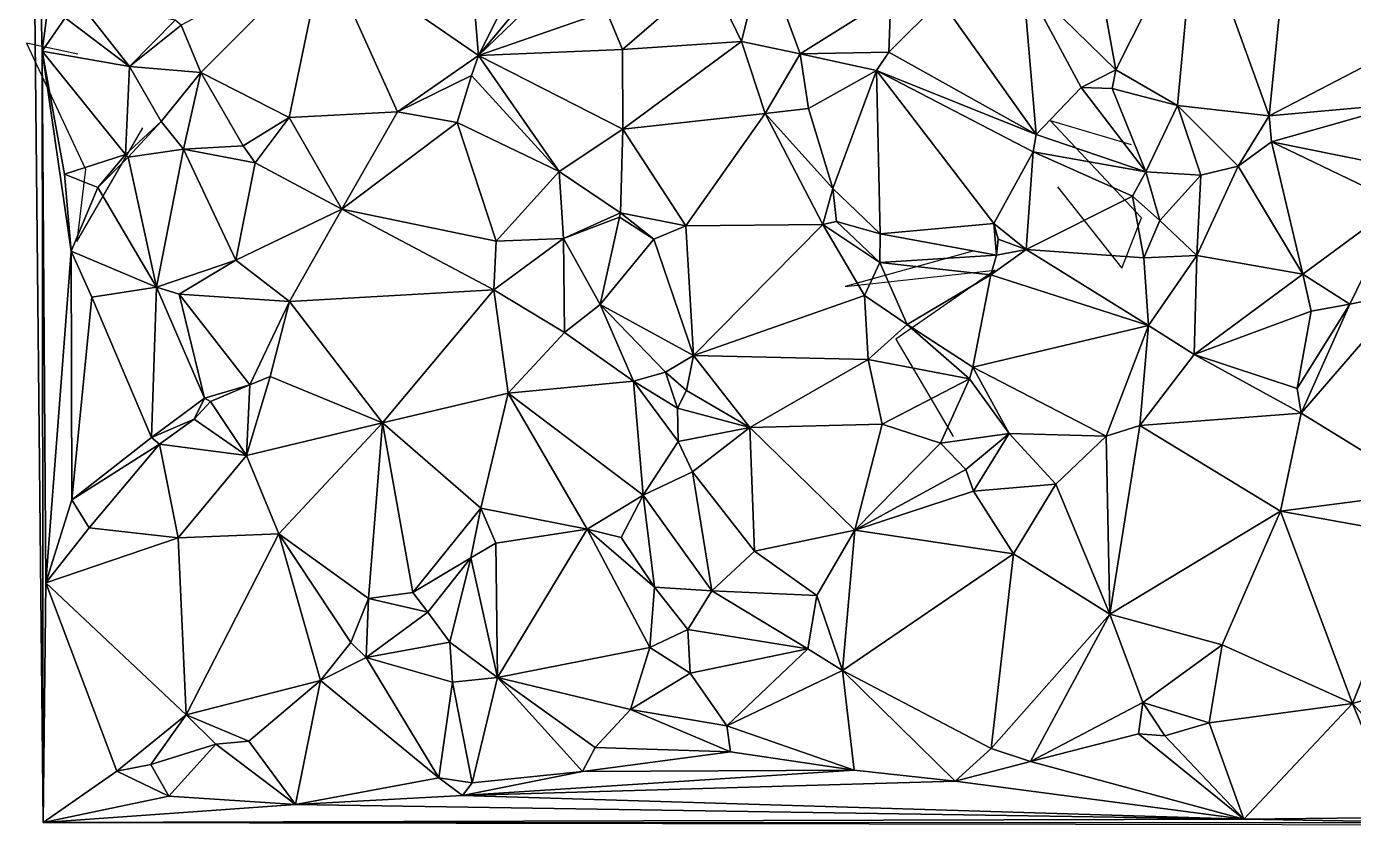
# Model space of a CAD drawing. Header units: metres. Extents: x -15.1 to 15.8, y -15 to 15.
# Drawn here: x -14.98 to -3.35, y -14.99 to -7.98 of the extents above; entities that cross this region are included whole.
import ezdxf

# ---------------------------------------------------------------- set-up
doc = ezdxf.new("R2010")
doc.units = ezdxf.units.M
doc.layers.add('CRACKS', color=1, linetype='Continuous')
doc.layers.add('STREET_MESH', color=7, linetype='Continuous')

msp = doc.modelspace()

# ---------------------------------------------------------------- linework, layer by layer
at = {"layer": 'CRACKS'}
for points in [[(-14.533, -8.223, 0.1), (-14.984, -8.126, 0.1), (-14.468, -9.23, 0.1), (-14.543, -9.866, 0.1), (-13.963, -8.87, 0.1)], [(-5.945, -9.385, 0.1), (-5.38, -10.101, 0.1), (-5.206, -9.657, 0.1), (-6.009, -8.806, 0.1), (-5.297, -9.014, 0.1)], [(-6.686, -9.952, 0.1), (-7.807, -10.26, 0.1), (-6.489, -10.117, 0.1), (-7.362, -10.722, 0.1), (-6.859, -11.577, 0.1)]]:
    msp.add_polyline3d(points, dxfattribs=at)
at = {"layer": 'STREET_MESH'}
for points in [[(-14.948, -4.103), (-14.957, -3.403), (-14.838, -14.962)], [(-14.846, -8.195), (-14.948, -4.103), (-14.838, -14.962)], [(-14.628, -6.514), (-14.948, -4.103), (-14.846, -8.195)], [(-14.645, -7.904), (-14.628, -6.514), (-14.846, -8.195)], [(-11.021, -8.233), (-11.148, -6.699), (-12.374, -7.302)], [(-10.489, -7.175), (-11.148, -6.699), (-11.021, -8.233)], [(-3.895, -6.838), (-4.734, -6.975), (-4.087, -8.764)], [(-3.895, -6.838), (-4.087, -8.764), (-2.604, -7.991)], [(-3.193, -6.798), (-3.895, -6.838), (-2.604, -7.991)], [(-4.734, -6.975), (-5.627, -7.281), (-5.431, -8.36)], [(-4.892, -8.674), (-4.734, -6.975), (-5.431, -8.36)], [(-4.734, -6.975), (-4.892, -8.674), (-4.087, -8.764)], [(-10.379, -7.463), (-10.489, -7.175), (-11.021, -8.233)], [(-12.374, -7.302), (-13.629, -7.969), (-13.454, -8.383)], [(-12.682, -8.779), (-12.374, -7.302), (-13.454, -8.383)], [(-12.682, -8.779), (-11.73, -8.729), (-12.374, -7.302)], [(-11.73, -8.729), (-11.021, -8.233), (-12.374, -7.302)], [(-5.627, -7.281), (-6.249, -7.561), (-5.431, -8.36)], [(-8.526, -7.341), (-8.999, -7.523), (-8.715, -8.112)], [(-8.199, -8.22), (-8.526, -7.341), (-8.715, -8.112)], [(-8.526, -7.341), (-8.199, -8.22), (-7.405, -7.721)], [(-10.256, -7.496), (-10.379, -7.463), (-11.021, -8.233)], [(-9.897, -7.846), (-10.256, -7.496), (-11.021, -8.233)], [(-9.759, -8.181), (-8.999, -7.523), (-9.897, -7.846)], [(-8.999, -7.523), (-9.759, -8.181), (-8.715, -8.112)], [(-6.968, -7.753), (-6.132, -8.927), (-6.249, -7.561)], [(-6.249, -7.561), (-5.735, -8.515), (-5.431, -8.36)], [(-6.132, -8.927), (-5.735, -8.515), (-6.249, -7.561)], [(-14.645, -7.904), (-14.08, -8.332), (-14.529, -7.765)], [(-14.529, -7.765), (-14.08, -8.332), (-13.679, -7.925)], [(-8.199, -8.22), (-7.422, -8.204), (-7.405, -7.721)], [(-7.422, -8.204), (-6.968, -7.753), (-7.405, -7.721)], [(-6.132, -8.927), (-6.968, -7.753), (-7.422, -8.204)], [(-14.08, -8.332), (-14.645, -7.904), (-14.846, -8.195)], [(-9.759, -8.181), (-9.897, -7.846), (-11.021, -8.233)], [(-14.08, -8.332), (-13.629, -7.969), (-13.679, -7.925)], [(-13.629, -7.969), (-14.08, -8.332), (-13.454, -8.383)], [(-4.087, -8.764), (-2.88, -8.656), (-2.604, -7.991)], [(-9.759, -8.181), (-9.755, -8.88), (-8.715, -8.112)], [(-9.755, -8.88), (-8.508, -8.742), (-8.715, -8.112)], [(-8.508, -8.742), (-8.199, -8.22), (-8.715, -8.112)], [(-14.814, -12.859), (-14.846, -8.195), (-14.838, -14.962)], [(-14.652, -9.276), (-14.115, -9.102), (-14.846, -8.195)], [(-14.814, -12.859), (-14.593, -9.952), (-14.846, -8.195)], [(-14.593, -9.952), (-14.652, -9.276), (-14.846, -8.195)], [(-14.115, -9.102), (-14.08, -8.332), (-14.846, -8.195)], [(-11.021, -8.233), (-11.73, -8.729), (-11.083, -8.411)], [(-10.313, -9.252), (-11.021, -8.233), (-11.083, -8.411)], [(-9.755, -8.88), (-9.759, -8.181), (-11.021, -8.233)], [(-10.313, -9.252), (-9.755, -8.88), (-11.021, -8.233)], [(-8.199, -8.22), (-8.508, -8.742), (-8.126, -8.699)], [(-7.532, -8.365), (-7.422, -8.204), (-8.199, -8.22)], [(-7.532, -8.365), (-8.199, -8.22), (-8.126, -8.699)], [(-6.132, -8.927), (-7.422, -8.204), (-7.532, -8.365)], [(-14.08, -8.332), (-14.115, -9.102), (-13.802, -8.814)], [(-14.08, -8.332), (-13.802, -8.814), (-13.454, -8.383)], [(-7.915, -9.401), (-7.532, -8.365), (-8.126, -8.699)], [(-7.915, -9.401), (-7.499, -9.799), (-7.532, -8.365)], [(-7.532, -8.365), (-7.499, -9.799), (-6.502, -9.707)], [(-6.157, -9.079), (-7.532, -8.365), (-6.502, -9.707)], [(-6.157, -9.079), (-6.132, -8.927), (-7.532, -8.365)], [(-5.735, -8.515), (-5.464, -8.523), (-5.431, -8.36)], [(-5.464, -8.523), (-4.892, -8.674), (-5.431, -8.36)], [(-13.802, -8.814), (-13.607, -9.057), (-13.454, -8.383)], [(-13.607, -9.057), (-13.085, -9.026), (-13.454, -8.383)], [(-13.085, -9.026), (-12.682, -8.779), (-13.454, -8.383)], [(-11.73, -8.729), (-11.209, -8.821), (-11.083, -8.411)], [(-11.209, -8.821), (-10.313, -9.252), (-11.083, -8.411)], [(-5.735, -8.515), (-6.132, -8.927), (-5.169, -9.254)], [(-5.464, -8.523), (-5.735, -8.515), (-5.169, -9.254)], [(-4.892, -8.674), (-5.464, -8.523), (-5.169, -9.254)], [(-8.508, -8.742), (-7.915, -9.401), (-8.126, -8.699)], [(-4.686, -9.283), (-4.892, -8.674), (-5.169, -9.254)], [(-4.892, -8.674), (-4.361, -9.206), (-4.087, -8.764)], [(-4.686, -9.283), (-4.361, -9.206), (-4.892, -8.674)], [(-4.087, -8.764), (-4.068, -8.992), (-2.88, -8.656)], [(-2.88, -8.656), (-4.068, -8.992), (-2.882, -9.231)], [(-13.802, -8.814), (-14.115, -9.102), (-14.092, -9.126)], [(-13.607, -9.057), (-13.802, -8.814), (-14.092, -9.126)], [(-13.085, -9.026), (-12.98, -9.177), (-12.682, -8.779)], [(-12.682, -8.779), (-12.98, -9.177), (-12.219, -9.583)], [(-11.73, -8.729), (-12.682, -8.779), (-12.219, -9.583)], [(-11.209, -8.821), (-11.73, -8.729), (-12.219, -9.583)], [(-10.866, -9.864), (-11.209, -8.821), (-12.219, -9.583)], [(-10.313, -9.252), (-11.209, -8.821), (-10.866, -9.864)], [(-9.755, -8.88), (-9.202, -9.728), (-8.508, -8.742)], [(-9.202, -9.728), (-8.002, -9.718), (-8.508, -8.742)], [(-8.002, -9.718), (-7.915, -9.401), (-8.508, -8.742)], [(-4.361, -9.206), (-4.068, -8.992), (-4.087, -8.764)], [(-9.755, -8.88), (-10.313, -9.252), (-9.776, -9.615)], [(-9.202, -9.728), (-9.755, -8.88), (-9.776, -9.615)], [(-6.132, -8.927), (-6.157, -9.079), (-5.169, -9.254)], [(-13.844, -10.267), (-13.607, -9.057), (-14.092, -9.126)], [(-13.844, -10.267), (-13.149, -10.031), (-13.607, -9.057)], [(-13.607, -9.057), (-12.98, -9.177), (-13.085, -9.026)], [(-13.149, -10.031), (-12.98, -9.177), (-13.607, -9.057)], [(-4.068, -8.992), (-4.361, -9.206), (-3.794, -10.153)], [(-2.949, -9.529), (-4.068, -8.992), (-3.794, -10.153)], [(-4.068, -8.992), (-2.949, -9.529), (-2.882, -9.231)], [(-14.358, -9.392), (-14.115, -9.102), (-14.652, -9.276)], [(-14.115, -9.102), (-14.358, -9.392), (-14.092, -9.126)], [(-14.358, -9.392), (-13.844, -10.267), (-14.092, -9.126)], [(-12.98, -9.177), (-13.149, -10.031), (-12.219, -9.583)], [(-6.157, -9.079), (-6.502, -9.707), (-6.219, -9.936)], [(-5.287, -9.469), (-6.157, -9.079), (-6.219, -9.936)], [(-6.157, -9.079), (-5.287, -9.469), (-5.169, -9.254)], [(-14.593, -9.952), (-14.358, -9.392), (-14.652, -9.276)], [(-10.276, -9.839), (-10.313, -9.252), (-10.866, -9.864)], [(-10.313, -9.252), (-10.276, -9.839), (-9.776, -9.615)], [(-5.287, -9.469), (-5.046, -9.683), (-5.169, -9.254)], [(-5.046, -9.683), (-4.686, -9.283), (-5.169, -9.254)], [(-4.686, -9.283), (-5.046, -9.683), (-4.723, -9.988)], [(-4.361, -9.206), (-4.723, -9.988), (-3.794, -10.153)], [(-4.361, -9.206), (-4.686, -9.283), (-4.723, -9.988)], [(-13.844, -10.267), (-14.358, -9.392), (-14.593, -9.952)], [(-8.002, -9.718), (-7.883, -9.691), (-7.915, -9.401)], [(-7.883, -9.691), (-7.499, -9.799), (-7.915, -9.401)], [(-5.187, -10.01), (-5.287, -9.469), (-6.219, -9.936)], [(-5.046, -9.683), (-5.287, -9.469), (-5.187, -10.01)], [(-3.381, -10.417), (-2.949, -9.529), (-3.794, -10.153)], [(-2.949, -9.529), (-3.381, -10.417), (-2.892, -10.312)], [(-13.149, -10.031), (-12.677, -10.393), (-12.219, -9.583)], [(-12.677, -10.393), (-10.885, -10.29), (-12.219, -9.583)], [(-10.885, -10.29), (-10.866, -9.864), (-12.219, -9.583)], [(-10.276, -9.839), (-9.783, -9.652), (-9.776, -9.615)], [(-9.783, -9.652), (-10.276, -9.839), (-9.955, -10.419)], [(-9.483, -9.844), (-9.783, -9.652), (-9.955, -10.419)], [(-9.783, -9.652), (-9.483, -9.844), (-9.776, -9.615)], [(-9.483, -9.844), (-9.202, -9.728), (-9.776, -9.615)], [(-9.483, -9.844), (-9.135, -10.866), (-9.202, -9.728)], [(-9.135, -10.866), (-8.002, -9.718), (-9.202, -9.728)], [(-8.002, -9.718), (-9.135, -10.866), (-7.635, -10.341)], [(-7.883, -9.691), (-8.002, -9.718), (-7.501, -10.049)], [(-7.501, -10.049), (-8.002, -9.718), (-7.635, -10.341)], [(-7.499, -9.799), (-7.883, -9.691), (-7.501, -10.049)], [(-7.499, -9.799), (-6.48, -9.987), (-6.502, -9.707)], [(-6.502, -9.707), (-6.465, -9.845), (-6.219, -9.936)], [(-6.502, -9.707), (-6.48, -9.987), (-6.465, -9.845)], [(-5.046, -9.683), (-5.187, -10.01), (-4.723, -9.988)], [(-10.276, -9.839), (-10.866, -9.864), (-10.885, -10.29)], [(-10.266, -10.663), (-10.276, -9.839), (-10.885, -10.29)], [(-10.276, -9.839), (-10.266, -10.663), (-9.955, -10.419)], [(-9.135, -10.866), (-9.483, -9.844), (-9.955, -10.419)], [(-6.48, -9.987), (-7.499, -9.799), (-7.501, -10.049)], [(-6.465, -9.845), (-6.48, -9.987), (-6.219, -9.936)], [(-14.593, -9.952), (-14.814, -12.859), (-14.587, -12.132)], [(-14.412, -10.355), (-13.844, -10.267), (-14.593, -9.952)], [(-14.412, -10.355), (-14.593, -9.952), (-14.587, -12.132)], [(-6.527, -10.159), (-6.48, -9.987), (-7.501, -10.049)], [(-6.527, -10.159), (-5.147, -10.602), (-6.219, -9.936)], [(-6.48, -9.987), (-6.527, -10.159), (-6.219, -9.936)], [(-5.147, -10.602), (-5.187, -10.01), (-6.219, -9.936)], [(-5.187, -10.01), (-5.147, -10.602), (-4.723, -9.988)], [(-5.147, -10.602), (-4.745, -10.856), (-4.723, -9.988)], [(-4.723, -9.988), (-4.745, -10.856), (-3.794, -10.153)], [(-13.149, -10.031), (-13.844, -10.267), (-13.645, -10.327)], [(-12.677, -10.393), (-13.149, -10.031), (-13.645, -10.327)], [(-7.261, -10.594), (-7.501, -10.049), (-7.635, -10.341)], [(-7.261, -10.594), (-6.527, -10.159), (-7.501, -10.049)], [(-6.527, -10.159), (-7.261, -10.594), (-6.685, -10.968)], [(-5.147, -10.602), (-6.527, -10.159), (-6.685, -10.968)], [(-4.745, -10.856), (-3.719, -10.478), (-3.794, -10.153)], [(-3.719, -10.478), (-3.381, -10.417), (-3.794, -10.153)], [(-14.412, -10.355), (-13.888, -11.584), (-13.844, -10.267)], [(-13.888, -11.584), (-13.422, -11.241), (-13.844, -10.267)], [(-13.844, -10.267), (-13.422, -11.241), (-13.645, -10.327)], [(-13.026, -11.122), (-12.677, -10.393), (-13.645, -10.327)], [(-13.422, -11.241), (-13.026, -11.122), (-13.645, -10.327)], [(-12.677, -10.393), (-11.862, -11.457), (-10.885, -10.29)], [(-11.862, -11.457), (-10.761, -11.197), (-10.885, -10.29)], [(-10.761, -11.197), (-10.266, -10.663), (-10.885, -10.29)], [(-9.135, -10.866), (-7.605, -10.901), (-7.635, -10.341)], [(-7.605, -10.901), (-7.261, -10.594), (-7.635, -10.341)], [(-2.892, -10.312), (-3.808, -11.371), (-2.685, -12.062)], [(-2.892, -10.312), (-3.381, -10.417), (-3.808, -11.371)], [(-13.888, -11.584), (-14.412, -10.355), (-14.587, -12.132)], [(-13.026, -11.122), (-12.846, -11.049), (-12.677, -10.393)], [(-12.677, -10.393), (-12.846, -11.049), (-11.862, -11.457)], [(-10.266, -10.663), (-9.663, -11.09), (-9.955, -10.419)], [(-9.135, -10.866), (-9.955, -10.419), (-9.381, -11.013)], [(-9.955, -10.419), (-9.663, -11.09), (-9.381, -11.013)], [(-3.841, -11.155), (-3.381, -10.417), (-3.719, -10.478)], [(-3.381, -10.417), (-3.841, -11.155), (-3.808, -11.371)], [(-4.745, -10.856), (-3.841, -11.155), (-3.719, -10.478)], [(-9.663, -11.09), (-10.266, -10.663), (-10.761, -11.197)], [(-6.715, -11.072), (-7.261, -10.594), (-7.605, -10.901)], [(-7.261, -10.594), (-6.715, -11.072), (-6.685, -10.968)], [(-5.147, -10.602), (-6.685, -10.968), (-5.516, -11.574)], [(-5.147, -10.602), (-5.516, -11.574), (-5.223, -11.481)], [(-4.745, -10.856), (-5.147, -10.602), (-5.223, -11.481)], [(-9.196, -11.173), (-9.135, -10.866), (-9.381, -11.013)], [(-9.196, -11.173), (-8.642, -11.497), (-9.135, -10.866)], [(-9.135, -10.866), (-8.642, -11.497), (-7.605, -10.901)], [(-8.642, -11.497), (-7.481, -11.469), (-7.605, -10.901)], [(-7.481, -11.469), (-6.715, -11.072), (-7.605, -10.901)], [(-3.808, -11.371), (-4.745, -10.856), (-5.223, -11.481)], [(-3.841, -11.155), (-4.745, -10.856), (-3.808, -11.371)], [(-13.054, -11.742), (-12.846, -11.049), (-13.026, -11.122)], [(-12.846, -11.049), (-13.054, -11.742), (-11.862, -11.457)], [(-9.663, -11.09), (-9.277, -11.328), (-9.381, -11.013)], [(-9.277, -11.328), (-9.196, -11.173), (-9.381, -11.013)], [(-6.715, -11.072), (-6.367, -11.551), (-6.685, -10.968)], [(-6.685, -10.968), (-6.367, -11.551), (-5.516, -11.574)], [(-13.422, -11.241), (-13.37, -11.269), (-13.026, -11.122)], [(-13.37, -11.269), (-13.054, -11.742), (-13.026, -11.122)], [(-9.663, -11.09), (-10.761, -11.197), (-9.578, -12.09)], [(-9.27, -11.621), (-9.663, -11.09), (-9.578, -12.09)], [(-9.27, -11.621), (-9.277, -11.328), (-9.663, -11.09)], [(-6.715, -11.072), (-7.481, -11.469), (-6.971, -11.635)], [(-6.715, -11.072), (-6.971, -11.635), (-6.367, -11.551)], [(-13.514, -11.423), (-13.422, -11.241), (-13.888, -11.584)], [(-13.514, -11.423), (-13.37, -11.269), (-13.422, -11.241)], [(-13.37, -11.269), (-13.514, -11.423), (-13.054, -11.742)], [(-10.761, -11.197), (-11.862, -11.457), (-10.999, -12.205)], [(-10.069, -12.389), (-10.761, -11.197), (-10.999, -12.205)], [(-10.761, -11.197), (-10.069, -12.389), (-9.578, -12.09)], [(-9.196, -11.173), (-9.277, -11.328), (-8.642, -11.497)], [(-9.277, -11.328), (-9.27, -11.621), (-8.642, -11.497)], [(-3.988, -12.231), (-3.808, -11.371), (-5.223, -11.481)], [(-3.808, -11.371), (-3.988, -12.231), (-2.685, -12.062)], [(-13.819, -11.643), (-13.514, -11.423), (-13.888, -11.584)], [(-13.514, -11.423), (-13.819, -11.643), (-13.054, -11.742)], [(-13.054, -11.742), (-12.771, -12.429), (-11.862, -11.457)], [(-12.771, -12.429), (-11.985, -12.997), (-11.862, -11.457)], [(-11.985, -12.997), (-11.597, -12.945), (-11.862, -11.457)], [(-11.862, -11.457), (-11.597, -12.945), (-10.999, -12.205)], [(-8.642, -11.497), (-9.27, -11.621), (-9.143, -11.885)], [(-8.642, -11.497), (-9.143, -11.885), (-8.602, -12.582)], [(-7.72, -12.399), (-7.481, -11.469), (-8.642, -11.497)], [(-7.72, -12.399), (-8.642, -11.497), (-8.602, -12.582)], [(-6.971, -11.635), (-7.481, -11.469), (-7.72, -12.399)], [(-5.223, -11.481), (-5.516, -11.574), (-5.485, -13.135)], [(-3.988, -12.231), (-5.223, -11.481), (-5.485, -13.135)], [(-13.819, -11.643), (-13.888, -11.584), (-14.587, -12.132)], [(-9.143, -11.885), (-9.27, -11.621), (-9.578, -12.09)], [(-6.971, -11.635), (-6.747, -11.866), (-6.367, -11.551)], [(-6.747, -11.866), (-6.679, -12.055), (-6.367, -11.551)], [(-6.367, -11.551), (-6.679, -12.055), (-5.959, -11.995)], [(-5.516, -11.574), (-6.367, -11.551), (-5.959, -11.995)], [(-5.516, -11.574), (-5.959, -11.995), (-5.485, -13.135)], [(-14.433, -12.379), (-13.819, -11.643), (-14.587, -12.132)], [(-13.654, -12.464), (-13.819, -11.643), (-14.433, -12.379)], [(-13.819, -11.643), (-13.654, -12.464), (-13.054, -11.742)], [(-13.054, -11.742), (-13.654, -12.464), (-12.771, -12.429)], [(-6.747, -11.866), (-6.971, -11.635), (-7.72, -12.399)], [(-6.679, -12.055), (-6.747, -11.866), (-7.72, -12.399)], [(-8.974, -12.931), (-9.143, -11.885), (-9.578, -12.09)], [(-9.143, -11.885), (-8.974, -12.931), (-8.602, -12.582)], [(-10.069, -12.389), (-9.771, -12.463), (-9.578, -12.09)], [(-9.771, -12.463), (-9.478, -12.898), (-9.578, -12.09)], [(-9.478, -12.898), (-8.974, -12.931), (-9.578, -12.09)], [(-6.679, -12.055), (-7.72, -12.399), (-6.329, -12.605)], [(-6.679, -12.055), (-6.329, -12.605), (-5.959, -11.995)], [(-5.959, -11.995), (-6.329, -12.605), (-5.485, -13.135)], [(-3.988, -12.231), (-2.774, -12.452), (-2.685, -12.062)], [(-14.814, -12.859), (-14.433, -12.379), (-14.587, -12.132)], [(-11.597, -12.945), (-11.088, -12.64), (-10.999, -12.205)], [(-11.088, -12.64), (-10.87, -12.511), (-10.999, -12.205)], [(-10.87, -12.511), (-10.069, -12.389), (-10.999, -12.205)], [(-4.5, -13.404), (-3.988, -12.231), (-5.485, -13.135)], [(-3.356, -13.918), (-3.988, -12.231), (-4.5, -13.404)], [(-3.988, -12.231), (-3.356, -13.918), (-2.774, -12.452)], [(-13.654, -12.464), (-14.433, -12.379), (-14.814, -12.859)], [(-12.771, -12.429), (-13.654, -12.464), (-13.584, -14.018)], [(-12.405, -13.718), (-12.771, -12.429), (-13.584, -14.018)], [(-12.771, -12.429), (-12.139, -13.382), (-11.985, -12.997)], [(-12.139, -13.382), (-12.771, -12.429), (-12.405, -13.718)], [(-10.87, -12.511), (-10.855, -13.689), (-10.069, -12.389)], [(-10.855, -13.689), (-9.519, -13.426), (-10.069, -12.389)], [(-9.478, -12.898), (-9.771, -12.463), (-10.069, -12.389)], [(-9.519, -13.426), (-9.478, -12.898), (-10.069, -12.389)], [(-7.72, -12.399), (-8.602, -12.582), (-8.054, -12.97)], [(-7.828, -13.628), (-7.72, -12.399), (-8.054, -12.97)], [(-6.329, -12.605), (-7.72, -12.399), (-7.828, -13.628)], [(-13.584, -14.018), (-13.654, -12.464), (-14.814, -12.859)], [(-11.088, -12.64), (-10.855, -13.689), (-10.87, -12.511)], [(-2.774, -12.452), (-3.356, -13.918), (-2.062, -13.545)], [(-11.464, -13.116), (-11.088, -12.64), (-11.597, -12.945)], [(-11.464, -13.116), (-11.272, -13.38), (-11.088, -12.64)], [(-11.088, -12.64), (-11.272, -13.38), (-10.855, -13.689)], [(-8.602, -12.582), (-8.974, -12.931), (-8.054, -12.97)], [(-6.526, -14.312), (-6.329, -12.605), (-7.828, -13.628)], [(-6.329, -12.605), (-6.526, -14.312), (-5.485, -13.135)], [(-14.193, -14.513), (-14.814, -12.859), (-14.838, -14.962)], [(-14.193, -14.513), (-13.584, -14.018), (-14.814, -12.859)], [(-9.478, -12.898), (-9.519, -13.426), (-9.184, -13.268)], [(-8.974, -12.931), (-9.478, -12.898), (-9.184, -13.268)], [(-12.139, -13.382), (-12.005, -13.514), (-11.985, -12.997)], [(-12.005, -13.514), (-11.464, -13.116), (-11.985, -12.997)], [(-11.464, -13.116), (-11.597, -12.945), (-11.985, -12.997)], [(-8.134, -13.439), (-8.974, -12.931), (-9.184, -13.268)], [(-8.974, -12.931), (-8.134, -13.439), (-8.054, -12.97)], [(-8.134, -13.439), (-7.828, -13.628), (-8.054, -12.97)], [(-11.272, -13.38), (-11.464, -13.116), (-12.005, -13.514)], [(-6.526, -14.312), (-6.182, -14.426), (-5.485, -13.135)], [(-6.182, -14.426), (-5.195, -13.911), (-5.485, -13.135)], [(-5.195, -13.911), (-4.5, -13.404), (-5.485, -13.135)], [(-11.272, -13.38), (-12.005, -13.514), (-11.248, -13.73)], [(-10.855, -13.689), (-11.272, -13.38), (-11.248, -13.73)], [(-9.519, -13.426), (-9.164, -13.651), (-9.184, -13.268)], [(-9.164, -13.651), (-8.134, -13.439), (-9.184, -13.268)], [(-12.005, -13.514), (-12.139, -13.382), (-12.405, -13.718)], [(-9.688, -13.972), (-9.519, -13.426), (-10.855, -13.689)], [(-9.519, -13.426), (-9.688, -13.972), (-9.164, -13.651)], [(-9.164, -13.651), (-8.843, -14.114), (-8.134, -13.439)], [(-8.843, -14.114), (-7.828, -13.628), (-8.134, -13.439)], [(-5.195, -13.911), (-4.615, -14.088), (-4.5, -13.404)], [(-4.615, -14.088), (-3.356, -13.918), (-4.5, -13.404)], [(-12.005, -13.514), (-12.405, -13.718), (-11.367, -14.57)], [(-12.005, -13.514), (-11.367, -14.57), (-11.248, -13.73)], [(-2.062, -13.545), (-3.356, -13.918), (-2.407, -14.966)], [(-12.405, -13.718), (-13.584, -14.018), (-13.033, -14.248)], [(-12.624, -14.803), (-12.405, -13.718), (-13.033, -14.248)], [(-12.405, -13.718), (-12.624, -14.803), (-11.367, -14.57)], [(-11.075, -14.614), (-10.855, -13.689), (-11.248, -13.73)], [(-11.075, -14.614), (-10.11, -14.516), (-10.855, -13.689)], [(-9.997, -14.304), (-9.688, -13.972), (-10.855, -13.689)], [(-10.11, -14.516), (-9.997, -14.304), (-10.855, -13.689)], [(-9.164, -13.651), (-9.688, -13.972), (-8.843, -14.114)], [(-8.843, -14.114), (-7.728, -14.502), (-7.828, -13.628)], [(-7.828, -13.628), (-7.728, -14.502), (-6.841, -14.6)], [(-6.526, -14.312), (-7.828, -13.628), (-6.841, -14.6)], [(-11.367, -14.57), (-11.075, -14.614), (-11.248, -13.73)], [(-5.235, -14.185), (-5.195, -13.911), (-6.182, -14.426)], [(-5.235, -14.185), (-5.003, -14.202), (-5.195, -13.911)], [(-5.195, -13.911), (-5.003, -14.202), (-4.615, -14.088)], [(-3.356, -13.918), (-4.615, -14.088), (-4.309, -14.934)], [(-2.942, -14.918), (-3.356, -13.918), (-4.309, -14.934)], [(-3.356, -13.918), (-2.942, -14.918), (-2.407, -14.966)], [(-14.193, -14.513), (-13.895, -14.453), (-13.584, -14.018)], [(-13.895, -14.453), (-13.324, -14.275), (-13.584, -14.018)], [(-13.584, -14.018), (-13.324, -14.275), (-13.033, -14.248)], [(-9.688, -13.972), (-9.997, -14.304), (-8.812, -14.341)], [(-8.843, -14.114), (-9.688, -13.972), (-8.812, -14.341)], [(-7.728, -14.502), (-8.843, -14.114), (-8.812, -14.341)], [(-5.235, -14.185), (-6.182, -14.426), (-4.309, -14.934)], [(-5.003, -14.202), (-5.235, -14.185), (-4.309, -14.934)], [(-4.615, -14.088), (-5.003, -14.202), (-4.309, -14.934)], [(-13.324, -14.275), (-13.895, -14.453), (-13.736, -14.73)], [(-12.624, -14.803), (-13.324, -14.275), (-13.736, -14.73)], [(-13.324, -14.275), (-12.624, -14.803), (-13.033, -14.248)], [(-9.997, -14.304), (-10.11, -14.516), (-8.812, -14.341)], [(-10.11, -14.516), (-7.728, -14.502), (-8.812, -14.341)], [(-6.182, -14.426), (-6.526, -14.312), (-6.841, -14.6)], [(-6.182, -14.426), (-6.841, -14.6), (-4.309, -14.934)], [(-13.736, -14.73), (-14.193, -14.513), (-14.838, -14.962)], [(-13.895, -14.453), (-14.193, -14.513), (-13.736, -14.73)], [(-7.728, -14.502), (-11.16, -14.725), (-6.841, -14.6)], [(-10.11, -14.516), (-11.16, -14.725), (-7.728, -14.502)], [(-10.11, -14.516), (-11.075, -14.614), (-11.16, -14.725)], [(-11.367, -14.57), (-12.624, -14.803), (-11.16, -14.725)], [(-11.075, -14.614), (-11.367, -14.57), (-11.16, -14.725)], [(-6.841, -14.6), (-11.16, -14.725), (-4.309, -14.934)], [(-12.624, -14.803), (-13.736, -14.73), (-14.838, -14.962)], [(-11.16, -14.725), (-12.624, -14.803), (-4.309, -14.934)], [(-4.309, -14.934), (-12.624, -14.803), (-14.838, -14.962)], [(-2.407, -14.966), (-4.309, -14.934), (-14.838, -14.962)], [(1.456, -14.988), (-2.407, -14.966), (-14.838, -14.962)], [(-2.942, -14.918), (-4.309, -14.934), (-2.407, -14.966)]]:
    msp.add_3dface(points, dxfattribs=at)

doc.saveas('drawing.dxf')
